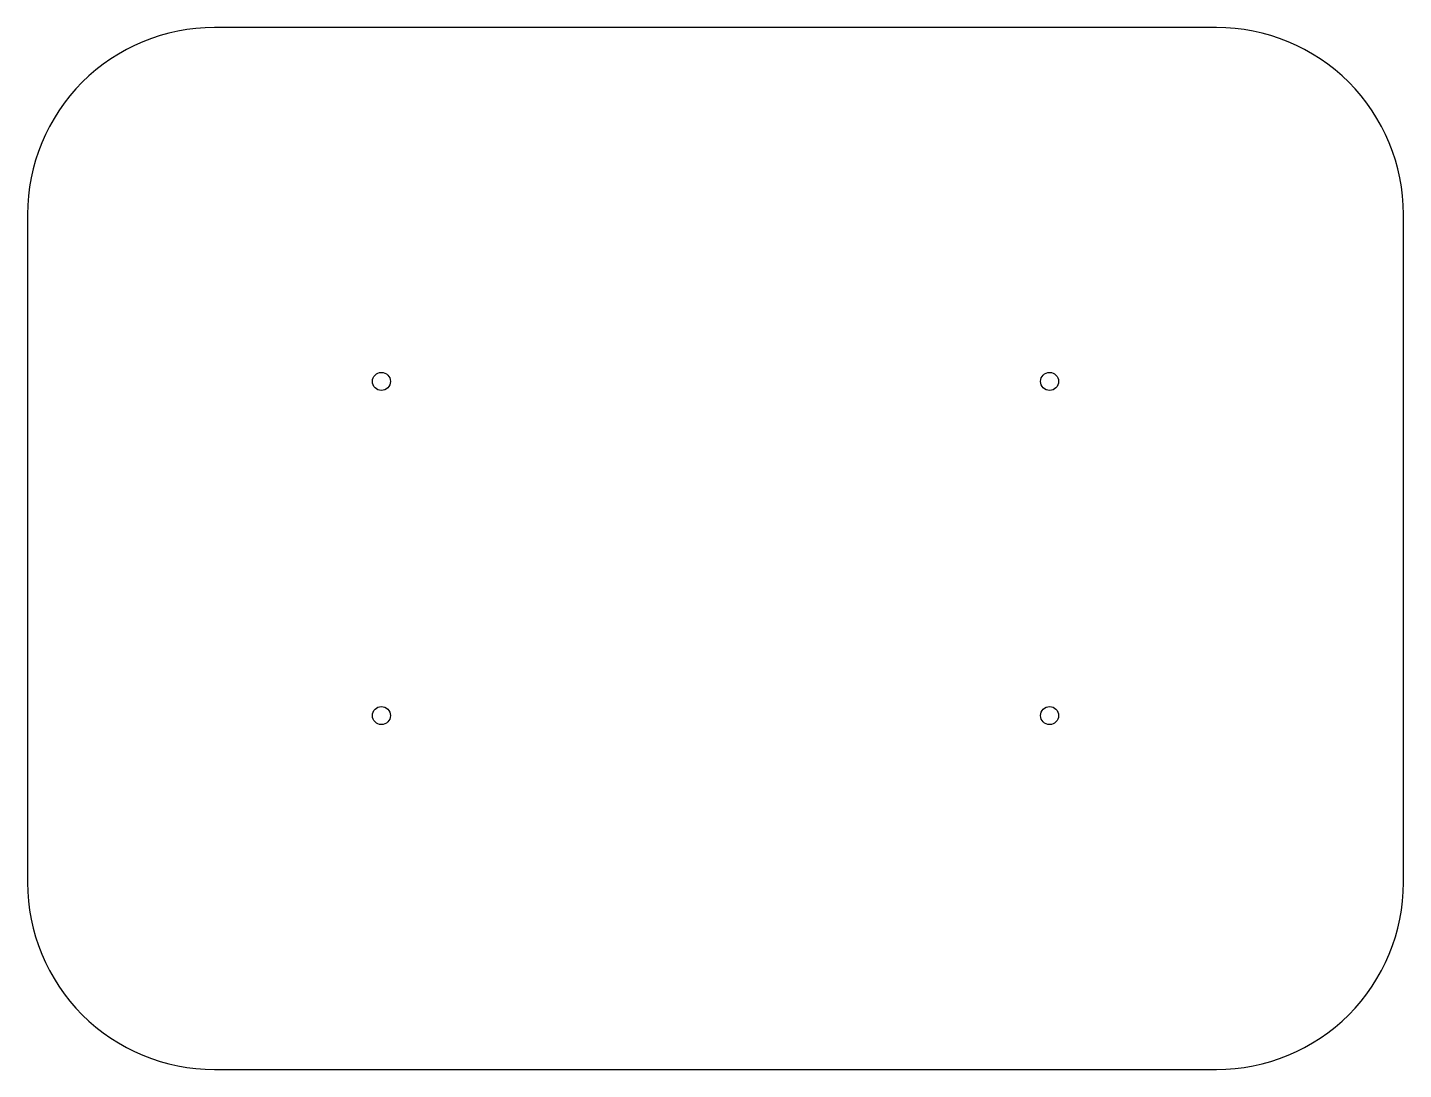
# Model space of a CAD drawing. Header units: inches. Extents: x -6.5 to 6.5, y -4.9 to 4.9.
import ezdxf

# ---------------------------------------------------------------- set-up
doc = ezdxf.new("R2010")
doc.units = ezdxf.units.IN
doc.header["$MEASUREMENT"] = 0

msp = doc.modelspace()

# ---------------------------------------------------------------- linework, layer by layer
msp.add_lwpolyline([(-4.7325, -4.92), (4.7325, -4.92, 0.4142136), (6.4975, -3.155), (6.4975, 3.155, 0.4142136), (4.7325, 4.92), (-4.7325, 4.92, 0.4142136), (-6.4975, 3.155), (-6.4975, -3.155, 0.4142136)], format="xyb", close=True)
for centre in [(-3.155, 1.5775), (3.155, 1.5775), (-3.155, -1.5775), (3.155, -1.5775)]:
    msp.add_circle(centre, 0.085)

doc.saveas('drawing.dxf')
